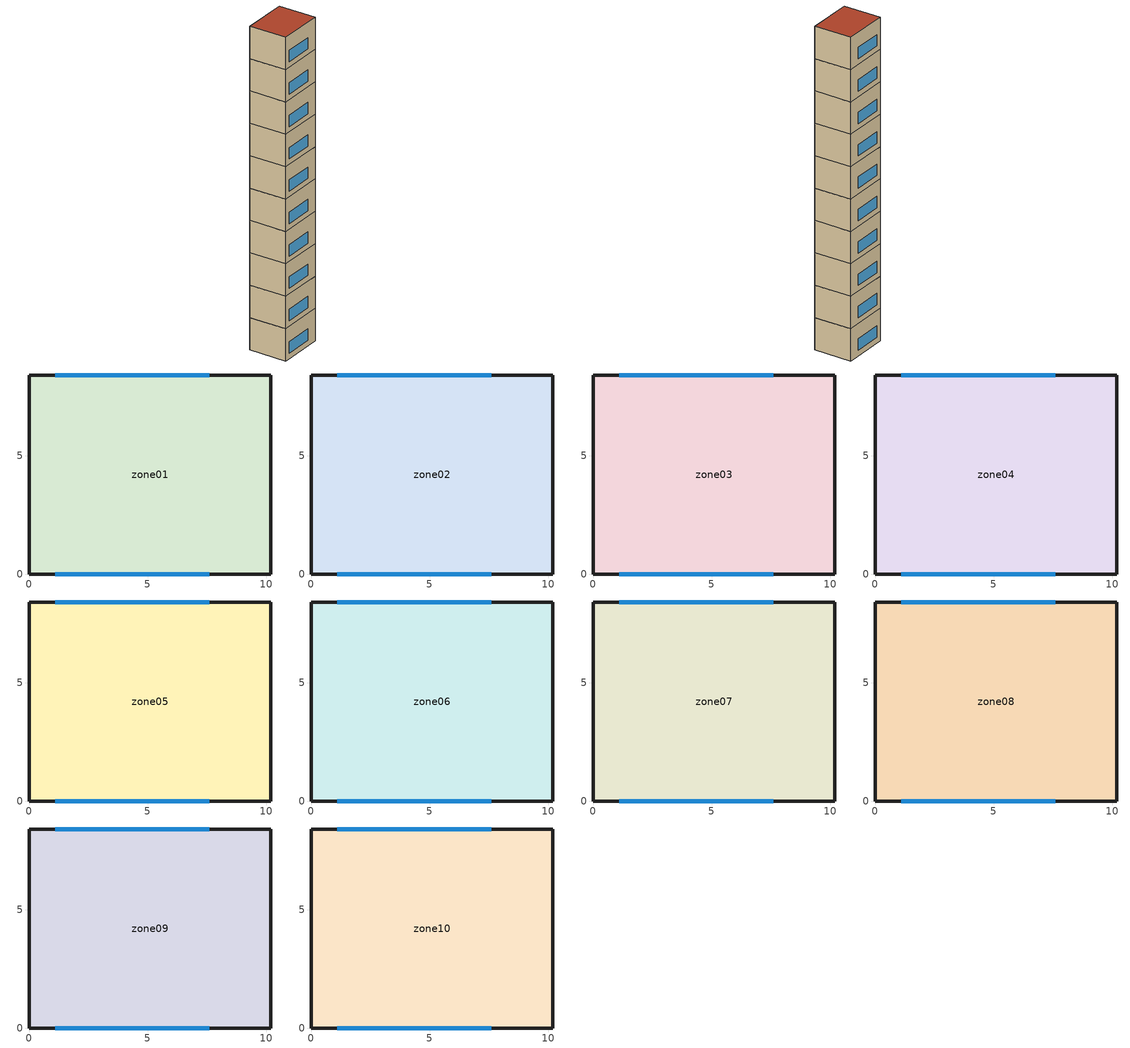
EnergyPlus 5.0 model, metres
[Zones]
zone01
 floor ground (GROUND_FLOOR): 10.2,8.4 10.2,0 0,0 0,8.4 z0
 wall outside (EXT_WALL): 10.2,0 10.2,8.4 0,8.4 0,0 10.2,0 z0:7.1
 window (EXT_WINDOW1): 1.1,0 7.6,0 / 7.6,8.4 1.1,8.4 z1.25:3.75
 ceiling to zone02 (ADJ_CEILING): 0,8.4 0,0 10.2,0 10.2,8.4 z7.1
zone02
 floor to zone01 (ADJ_CEILING): 10.2,8.4 10.2,0 0,0 0,8.4 z7.1
 wall outside (EXT_WALL): 10.2,0 10.2,8.4 0,8.4 0,0 10.2,0 z7.1:14.2
 window (EXT_WINDOW1): 1.1,0 7.6,0 / 7.6,8.4 1.1,8.4 z8.35:10.85
 ceiling to zone03 (ADJ_CEILING): 0,8.4 0,0 10.2,0 10.2,8.4 z14.2
zone03
 floor to zone02 (ADJ_CEILING): 10.2,8.4 10.2,0 0,0 0,8.4 z14.2
 wall outside (EXT_WALL): 10.2,0 10.2,8.4 0,8.4 0,0 10.2,0 z14.2:21.3
 window (EXT_WINDOW1): 1.1,0 7.6,0 / 7.6,8.4 1.1,8.4 z15.45:17.95
 ceiling to zone04 (ADJ_CEILING): 0,8.4 0,0 10.2,0 10.2,8.4 z21.3
zone04
 floor to zone03 (ADJ_CEILING): 10.2,8.4 10.2,0 0,0 0,8.4 z21.3
 wall outside (EXT_WALL): 10.2,0 10.2,8.4 0,8.4 0,0 10.2,0 z21.3:28.4
 window (EXT_WINDOW1): 1.1,0 7.6,0 / 7.6,8.4 1.1,8.4 z22.55:25.05
 ceiling to zone05 (ADJ_CEILING): 0,8.4 0,0 10.2,0 10.2,8.4 z28.4
zone05
 floor to zone04 (ADJ_CEILING): 10.2,8.4 10.2,0 0,0 0,8.4 z28.4
 wall outside (EXT_WALL): 10.2,0 10.2,8.4 0,8.4 0,0 10.2,0 z28.4:35.5
 window (EXT_WINDOW1): 1.1,0 7.6,0 / 7.6,8.4 1.1,8.4 z29.65:32.15
 ceiling to zone06 (ADJ_CEILING): 0,8.4 0,0 10.2,0 10.2,8.4 z35.5
zone06
 floor to zone05 (ADJ_CEILING): 10.2,8.4 10.2,0 0,0 0,8.4 z35.5
 wall outside (EXT_WALL): 10.2,0 10.2,8.4 0,8.4 0,0 10.2,0 z35.5:42.6
 window (EXT_WINDOW1): 1.1,0 7.6,0 / 7.6,8.4 1.1,8.4 z36.75:39.25
 ceiling to zone07 (ADJ_CEILING): 0,8.4 0,0 10.2,0 10.2,8.4 z42.6
zone07
 floor to zone06 (ADJ_CEILING): 10.2,8.4 10.2,0 0,0 0,8.4 z42.6
 wall outside (EXT_WALL): 10.2,0 10.2,8.4 0,8.4 0,0 10.2,0 z42.6:49.7
 window (EXT_WINDOW1): 1.1,0 7.6,0 / 7.6,8.4 1.1,8.4 z43.85:46.35
 ceiling to zone08 (ADJ_CEILING): 0,8.4 0,0 10.2,0 10.2,8.4 z49.7
zone08
 floor to zone07 (ADJ_CEILING): 10.2,8.4 10.2,0 0,0 0,8.4 z49.7
 wall outside (EXT_WALL): 10.2,0 10.2,8.4 0,8.4 0,0 10.2,0 z49.7:56.8
 window (EXT_WINDOW1): 1.1,0 7.6,0 / 7.6,8.4 1.1,8.4 z50.95:53.45
 ceiling to zone09 (ADJ_CEILING): 0,8.4 0,0 10.2,0 10.2,8.4 z56.8
zone09
 floor to zone08 (ADJ_CEILING): 10.2,8.4 10.2,0 0,0 0,8.4 z56.8
 wall outside (EXT_WALL): 10.2,0 10.2,8.4 0,8.4 0,0 10.2,0 z56.8:63.9
 window (EXT_WINDOW1): 1.1,0 7.6,0 / 7.6,8.4 1.1,8.4 z58.05:60.55
 ceiling to zone10 (ADJ_CEILING): 0,8.4 0,0 10.2,0 10.2,8.4 z63.9
zone10
 floor to zone09 (ADJ_CEILING): 10.2,8.4 10.2,0 0,0 0,8.4 z63.9
 wall outside (EXT_WALL): 10.2,0 10.2,8.4 0,8.4 0,0 10.2,0 z63.9:71
 window (EXT_WINDOW1): 1.1,0 7.6,0 / 7.6,8.4 1.1,8.4 z65.15:67.65
 roof outside (EXT_ROOF): 0,8.4 0,0 10.2,0 10.2,8.4 z71
[Building]
TRNSYS18: North Axis {deg}=0; Terrain=City; Loads Convergence Tolerance Value=0; Temperature Convergence Tolerance Value {deltaC}=0; Solar Distribution=FullInteriorAndExterior; Maximum Number of Warmup Days=0
[Site:Location]
not used: Latitude {deg}=0; Longitude {deg}=0; Time Zone {hr}=0; Elevation {m}=0
[Construction]
GROUND_FLOOR; EXT_WALL; EXT_ROOF; ADJ_CEILING; EXT_WINDOW1: 
[WindowProperty:ShadingControl]
ESHADE=0; ISHADE=INPUT 1*MAX_ISHADE : SHADECNTRL=ISHADE_INTERNAL
[SurfaceProperty:OtherSideCoefficients]
BOUNDARY=IDENTICAL; BOUNDARY=INPUT 1*TBOUNDARY; BOUNDARY=INPUT 1*TBOUNDARY_2; BOUNDARY=INPUT 1*TBOUNDARY_3; BOUNDARY=INPUT 1*TGROUND; BOUNDARY=20; BOUNDARY=15
[Zone] Multiplier=1
zone01; zone02; zone03; zone04; zone05; zone06; zone07; zone08; zone09; zone10
